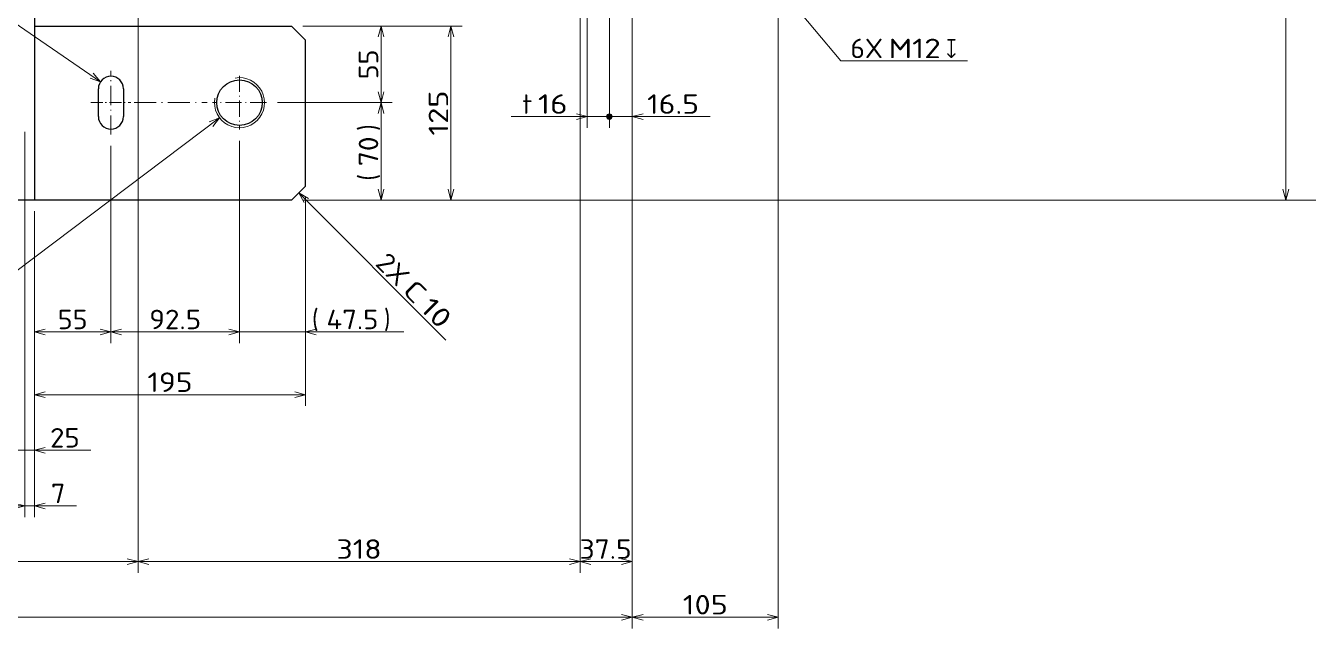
# Model space of a CAD drawing. Extents: x 0 to 1254, y -12 to 833.
# Drawn here: x 419.1 to 649.8, y 336.7 to 445 of the extents above; entities that cross this region are included whole.
import ezdxf
from ezdxf.enums import TextEntityAlignment as Align

# ---------------------------------------------------------------- set-up
doc = ezdxf.new("R2010")
doc.units = 0
doc.linetypes.add('DASHDOT', pattern=[18.5, 12, -3, 0.5, -3])
doc.layers.get('0').update_dxf_attribs({"lineweight": 13})
doc.styles.add('GDT', font='gdt.shx')
doc.styles.get("Standard").update_dxf_attribs({"font": 'isocp.shx'})
doc.dimstyles.get("Standard").update_dxf_attribs({"dimtxt": 2.5, "dimasz": 2.5, "dimexe": 1.25, "dimexo": 0.625, "dimtad": 1, "dimcen": 2.5, "dimadec": 0, "dimazin": 0, "dimtfac": 1, "dimtmove": 0, "dimatfit": 0, "dimfxl": 1, "dimarcsym": 0})

# ---------------------------------------------------------------- blocks, each defined once
blk = doc.blocks.new('*D60')
at = {"color": 214, "lineweight": 13}
for p, q in [((453.99913, 428.487596), (393.692566, 383.020814)), ((393.692566, 383.020814), (364.278337, 383.020814))]:
    blk.add_line(p, q, dxfattribs=at)
blk.add_lwpolyline([(452.768181, 426.911286), (453.99913, 428.487596), (452.144943, 427.737947)], dxfattribs=at)
for s, width, p, p2 in [('M', 1.153179, (366.278336, 383.520814), (370.122267, 383.520814)), ('36', 0.868247, (371.122267, 383.520814), (376.476458, 383.520814)), ('xP2.0↧', 0.84647, (377.47646, 383.520814), (392.007526, 383.520814))]:
    blk.add_text(s, height=3.5, dxfattribs=dict(at, width=width)).set_placement(p, p2, align=Align.FIT)
blk = doc.blocks.new('*D85')
at = {"color": 214, "lineweight": 13}
for p, q in [((510.305984, 504.797101), (565.717346, 438.696626)), ((565.717346, 438.696626), (588.512741, 438.696626))]:
    blk.add_line(p, q, dxfattribs=at)
blk.add_lwpolyline([(511.943741, 503.649171), (510.305984, 504.797101), (511.15036, 502.984086)], dxfattribs=at)
for s, width, p, p2 in [('6X', 0.953544, (567.418381, 439.196626), (573.298569, 439.196626)), ('M12', 0.921945, (574.298584, 439.196626), (583.671692, 439.196626))]:
    blk.add_text(s, height=3.5, dxfattribs=dict(at, width=width)).set_placement(p, p2, align=Align.FIT)
at = {"color": 214, "lineweight": 13, "style": 'GDT', "width": 0.52601}
blk.add_text('x', height=3.5, dxfattribs=at).set_placement((584.671707, 439.196626), (586.512741, 439.196626), align=Align.FIT)
blk = doc.blocks.new('*D98')
at = {"color": 7, "lineweight": 13}
for p, q in [((398.149902, 458.52704), (366.917372, 458.52704)), ((432.60997, 434.966523), (398.149902, 458.52704))]:
    blk.add_line(p, q, dxfattribs=at)
blk.add_lwpolyline([(430.723068, 435.629548), (432.60997, 434.966523), (431.307373, 436.484178)], dxfattribs=at)
for s, width, p, p2 in [('18', 0.868247, (368.917372, 459.02704), (374.271563, 459.02704)), ('X38 長穴', 1.110853, (375.271563, 459.02704), (396.377777, 459.02704))]:
    blk.add_text(s, height=3.5, dxfattribs=dict(at, width=width)).set_placement(p, p2, align=Align.FIT)
blk = doc.blocks.new('*D104')
at = {"color": 7, "lineweight": 13}
for p, q in [((183.217346, 537.941327), (183.217346, 336.696626)), ((528.217346, 537.946626), (528.217346, 336.696626)), ((183.217346, 338.696626), (528.217346, 338.696626))]:
    blk.add_line(p, q, dxfattribs=at)
for points in [[(185.1492, 339.214265), (183.217346, 338.696626), (185.1492, 338.178987)], [(526.285492, 338.178987), (528.217346, 338.696626), (526.285492, 339.214265)]]:
    blk.add_lwpolyline(points, dxfattribs=at)
at = {"color": 7, "lineweight": 13, "width": 0.848056}
blk.add_text('1380', height=3.5, dxfattribs=at).set_placement((350.275656, 339.196626), (361.159037, 339.196626), align=Align.FIT)
blk = doc.blocks.new('*D105')
at = {"color": 7, "lineweight": 13}
for p, q in [((528.217346, 537.946626), (528.217346, 336.696626)), ((554.467346, 496.696626), (554.467346, 336.696626)), ((528.217346, 338.696626), (554.467346, 338.696626))]:
    blk.add_line(p, q, dxfattribs=at)
for points in [[(530.1492, 339.214265), (528.217346, 338.696626), (530.1492, 338.178987)], [(552.535492, 338.178987), (554.467346, 338.696626), (552.535492, 339.214265)]]:
    blk.add_lwpolyline(points, dxfattribs=at)
at = {"color": 7, "lineweight": 13, "width": 0.854608}
blk.add_text('105', height=3.5, dxfattribs=at).set_placement((537.282959, 339.196626), (545.401733, 339.196626), align=Align.FIT)
blk = doc.blocks.new('*D107')
at = {"color": 7, "lineweight": 13}
for p, q in [((194.592346, 497.446626), (647.717346, 497.446626)), ((645.717346, 413.696626), (645.717346, 497.446626)), ((468.967346, 413.696626), (647.717346, 413.696626))]:
    blk.add_line(p, q, dxfattribs=at)
for points in [[(646.234985, 495.514771), (645.717346, 497.446626), (645.199707, 495.514771)], [(645.199707, 415.62848), (645.717346, 413.696626), (646.234985, 415.62848)]]:
    blk.add_lwpolyline(points, dxfattribs=at)
for s, p in [(')', (645.217346, 460.631021)), ('(', (645.217346, 448.934197))]:
    blk.add_text(s, height=3.5, rotation=90.000003, dxfattribs=at).set_placement(p)
at = {"color": 7, "lineweight": 13, "width": 0.854609}
blk.add_text('335', height=3.5, rotation=90, dxfattribs=at).set_placement((645.217346, 451.512231), (645.217346, 459.631021), align=Align.FIT)
blk = doc.blocks.new('*D119')
at = {"color": 7, "lineweight": 13}
for p, q in [((272.092346, 495.446626), (272.092346, 346.696626)), ((439.342346, 495.446626), (439.342346, 346.696626)), ((272.092346, 348.696626), (439.342346, 348.696626))]:
    blk.add_line(p, q, dxfattribs=at)
for points in [[(274.0242, 349.214265), (272.092346, 348.696626), (274.0242, 348.178987)], [(437.410492, 348.178987), (439.342346, 348.696626), (437.410492, 349.214265)]]:
    blk.add_lwpolyline(points, dxfattribs=at)
for s, p in [('(', (349.079919, 349.196626)), (')', (360.776739, 349.196626))]:
    blk.add_text(s, height=3.5, dxfattribs=at).set_placement(p)
at = {"color": 7, "lineweight": 13, "width": 0.86987}
blk.add_text('669', height=3.5, dxfattribs=at).set_placement((351.657953, 349.196626), (359.776739, 349.196626), align=Align.FIT)
blk = doc.blocks.new('*D120')
at = {"color": 7, "lineweight": 13}
for p, q in [((439.342346, 495.446626), (439.342346, 346.696626)), ((518.842346, 495.446626), (518.842346, 346.696626)), ((439.342346, 348.696626), (518.842346, 348.696626))]:
    blk.add_line(p, q, dxfattribs=at)
for points in [[(441.2742, 349.214265), (439.342346, 348.696626), (441.2742, 348.178987)], [(516.910492, 348.178987), (518.842346, 348.696626), (516.910492, 349.214265)]]:
    blk.add_lwpolyline(points, dxfattribs=at)
at = {"color": 7, "lineweight": 13, "width": 0.854609}
blk.add_text('318', height=3.5, dxfattribs=at).set_placement((475.032951, 349.196626), (483.151741, 349.196626), align=Align.FIT)
blk = doc.blocks.new('*D121')
at = {"color": 7, "lineweight": 13}
for p, q in [((528.217346, 537.946626), (528.217346, 346.696626)), ((518.842346, 495.446626), (518.842346, 346.696626)), ((516.746704, 348.696626), (528.217346, 348.696626))]:
    blk.add_line(p, q, dxfattribs=at)
for points in [[(520.7742, 349.214265), (518.842346, 348.696626), (520.7742, 348.178987)], [(526.285492, 348.178987), (528.217346, 348.696626), (526.285492, 349.214265)]]:
    blk.add_lwpolyline(points, dxfattribs=at)
at = {"color": 7, "lineweight": 13, "width": 0.836937}
blk.add_text('37.5', height=3.5, dxfattribs=at).set_placement((518.746719, 349.196626), (528.092514, 349.196626), align=Align.FIT)
blk = doc.blocks.new('*D143')
at = {"color": 7, "lineweight": 13}
for p, q in [((528.217346, 537.946626), (528.217346, 426.696626)), ((524.092346, 518.321626), (524.092346, 426.696626)), ((519.092346, 428.696626), (523.592346, 428.696626)), ((524.592346, 428.696626), (542.218674, 428.696626))]:
    blk.add_line(p, q, dxfattribs=at)
at = {"color": 7, "lineweight": 13, "const_width": 0.5}
for points in [[(524.342346, 428.696626, 1), (523.842346, 428.696626)], [(523.842346, 428.696626, 1), (524.342346, 428.696626)]]:
    blk.add_lwpolyline(points, format="xyb", dxfattribs=at)
at = {"color": 7, "lineweight": 13}
blk.add_lwpolyline([(530.1492, 429.214265), (528.217346, 428.696626), (530.1492, 428.178987)], dxfattribs=at)
blk.add_circle((524.092346, 428.696626), 0.5, dxfattribs=at)
at = {"color": 7, "lineweight": 13, "width": 0.836937}
blk.add_text('16.5', height=3.5, dxfattribs=at).set_placement((530.872879, 429.196626), (540.218674, 429.196626), align=Align.FIT)
blk = doc.blocks.new('*D144')
at = {"color": 7, "lineweight": 13}
for p, q in [((520.092346, 518.071626), (520.092346, 426.696626)), ((524.092346, 518.071626), (524.092346, 426.696626)), ((506.420517, 428.696626), (523.592346, 428.696626)), ((524.592346, 428.696626), (529.092346, 428.696626))]:
    blk.add_line(p, q, dxfattribs=at)
blk.add_lwpolyline([(518.160492, 428.178987), (520.092346, 428.696626), (518.160492, 429.214265)], dxfattribs=at)
at = {"color": 7, "lineweight": 13, "const_width": 0.5}
for points in [[(524.342346, 428.696626, 1), (523.842346, 428.696626)], [(523.842346, 428.696626, 1), (524.342346, 428.696626)]]:
    blk.add_lwpolyline(points, format="xyb", dxfattribs=at)
at = {"color": 7, "lineweight": 13}
blk.add_circle((524.092346, 428.696626), 0.5, dxfattribs=at)
for s, width, p, p2 in [('t', 1.09248, (508.420517, 429.196626), (510.241318, 429.196626)), ('16', 0.868247, (511.241333, 429.196626), (516.59552, 429.196626))]:
    blk.add_text(s, height=3.5, dxfattribs=dict(at, width=width)).set_placement(p, p2, align=Align.FIT)
blk = doc.blocks.new('*D159')
at = {"color": 7, "lineweight": 13}
for p, q in [((468.967346, 444.946626), (497.605164, 444.946626)), ((495.605164, 413.696626), (495.605164, 444.946626)), ((468.967346, 413.696626), (497.605164, 413.696626))]:
    blk.add_line(p, q, dxfattribs=at)
for points in [[(496.122803, 443.014771), (495.605164, 444.946626), (495.087524, 443.014771)], [(495.087524, 415.62848), (495.605164, 413.696626), (496.122803, 415.62848)]]:
    blk.add_lwpolyline(points, dxfattribs=at)
at = {"color": 7, "lineweight": 13, "width": 0.854608}
blk.add_text('125', height=3.5, rotation=90, dxfattribs=at).set_placement((495.105164, 425.262239), (495.105164, 433.381013), align=Align.FIT)
blk = doc.blocks.new('*D160')
at = {"color": 7, "lineweight": 13}
for p, q in [((469.467346, 414.196626), (469.467346, 376.696626)), ((420.717346, 411.696626), (420.717346, 376.696626)), ((420.717346, 378.696626), (469.467346, 378.696626))]:
    blk.add_line(p, q, dxfattribs=at)
for points in [[(422.6492, 379.214265), (420.717346, 378.696626), (422.6492, 378.178987)], [(467.535492, 378.178987), (469.467346, 378.696626), (467.535492, 379.214265)]]:
    blk.add_lwpolyline(points, dxfattribs=at)
at = {"color": 7, "lineweight": 13, "width": 0.854609}
blk.add_text('195', height=3.5, dxfattribs=at).set_placement((441.032951, 379.196626), (449.151741, 379.196626), align=Align.FIT)
blk = doc.blocks.new('*D163')
at = {"color": 7, "lineweight": 13}
for p, q in [((464.436348, 431.196626), (485.033875, 431.196626)), ((483.033875, 413.696626), (483.033875, 431.196626)), ((468.967346, 413.696626), (485.033875, 413.696626))]:
    blk.add_line(p, q, dxfattribs=at)
for points in [[(483.551514, 429.264771), (483.033875, 431.196626), (482.516235, 429.264771)], [(482.516235, 415.62848), (483.033875, 413.696626), (483.551514, 415.62848)]]:
    blk.add_lwpolyline(points, dxfattribs=at)
for s, p in [(')', (482.533875, 426.123719)), ('(', (482.533875, 417.191499))]:
    blk.add_text(s, height=3.5, rotation=90.000003, dxfattribs=at).set_placement(p)
at = {"color": 7, "lineweight": 13, "width": 0.868247}
blk.add_text('70', height=3.5, rotation=90, dxfattribs=at).set_placement((482.533875, 419.769532), (482.533875, 425.123719), align=Align.FIT)
blk = doc.blocks.new('*D164')
at = {"color": 7, "lineweight": 13}
for p, q in [((468.967346, 444.946626), (485.033875, 444.946626)), ((483.033875, 431.196626), (483.033875, 444.946626)), ((464.436348, 431.196626), (485.033875, 431.196626))]:
    blk.add_line(p, q, dxfattribs=at)
for points in [[(483.551514, 443.014771), (483.033875, 444.946626), (482.516235, 443.014771)], [(482.516235, 433.12848), (483.033875, 431.196626), (483.551514, 433.12848)]]:
    blk.add_lwpolyline(points, dxfattribs=at)
at = {"color": 7, "lineweight": 13, "width": 0.868247}
blk.add_text('55', height=3.5, rotation=90, dxfattribs=at).set_placement((482.533875, 435.394532), (482.533875, 440.748719), align=Align.FIT)
blk = doc.blocks.new('*D167')
at = {"color": 7, "lineweight": 13}
for p, q in [((457.592346, 424.352632), (457.592346, 387.972291)), ((434.467346, 423.458711), (434.467346, 387.972291)), ((434.467346, 389.972291), (457.592346, 389.972291))]:
    blk.add_line(p, q, dxfattribs=at)
for points in [[(436.3992, 390.48993), (434.467346, 389.972291), (436.3992, 389.454652)], [(455.660492, 389.454652), (457.592346, 389.972291), (455.660492, 390.48993)]]:
    blk.add_lwpolyline(points, dxfattribs=at)
at = {"color": 7, "lineweight": 13, "width": 0.836938}
blk.add_text('92.5', height=3.5, dxfattribs=at).set_placement((441.356941, 390.472291), (450.702751, 390.472291), align=Align.FIT)
blk = doc.blocks.new('*D168')
at = {"color": 7, "lineweight": 13}
for p, q in [((457.592346, 424.352632), (457.592346, 387.972291)), ((469.467346, 414.196626), (469.467346, 387.972291)), ((452.592346, 389.972291), (487.14119, 389.972291))]:
    blk.add_line(p, q, dxfattribs=at)
for points in [[(455.660492, 389.454652), (457.592346, 389.972291), (455.660492, 390.48993)], [(471.3992, 390.48993), (469.467346, 389.972291), (471.3992, 389.454652)]]:
    blk.add_lwpolyline(points, dxfattribs=at)
for s, p in [('(', (470.639313, 390.472291)), (')', (483.563156, 390.472291))]:
    blk.add_text(s, height=3.5, dxfattribs=at).set_placement(p)
at = {"color": 7, "lineweight": 13, "width": 0.836938}
blk.add_text('47.5', height=3.5, dxfattribs=at).set_placement((473.217346, 390.472291), (482.563156, 390.472291), align=Align.FIT)
blk = doc.blocks.new('*D169')
at = {"color": 7, "lineweight": 13}
for p, q in [((434.467346, 423.458711), (434.467346, 387.972291)), ((420.717346, 411.696626), (420.717346, 387.972291)), ((420.717346, 389.972291), (434.467346, 389.972291))]:
    blk.add_line(p, q, dxfattribs=at)
for points in [[(422.6492, 390.48993), (420.717346, 389.972291), (422.6492, 389.454652)], [(432.535492, 389.454652), (434.467346, 389.972291), (432.535492, 390.48993)]]:
    blk.add_lwpolyline(points, dxfattribs=at)
at = {"color": 7, "lineweight": 13, "width": 0.868247}
blk.add_text('55', height=3.5, dxfattribs=at).set_placement((424.915253, 390.472291), (430.26944, 390.472291), align=Align.FIT)
blk = doc.blocks.new('*D178')
at = {"color": 7, "lineweight": 13}
for p, q in [((500.717346, 731.196626), (657.717346, 731.196626)), ((655.717346, 413.696626), (655.717346, 731.196626)), ((468.967346, 413.696626), (657.717346, 413.696626))]:
    blk.add_line(p, q, dxfattribs=at)
for points in [[(656.234985, 729.264771), (655.717346, 731.196626), (655.199707, 729.264771)], [(655.199707, 415.62848), (655.717346, 413.696626), (656.234985, 415.62848)]]:
    blk.add_lwpolyline(points, dxfattribs=at)
at = {"color": 7, "lineweight": 13, "width": 0.848056}
blk.add_text('1270', height=3.5, rotation=90, dxfattribs=at).set_placement((655.217346, 567.004935), (655.217346, 577.888316), align=Align.FIT)
blk = doc.blocks.new('*D257')
at = {"color": 7, "lineweight": 13}
for p, q in [((418.967346, 425.946626), (418.967346, 356.696626)), ((420.717346, 411.696626), (420.717346, 356.696626)), ((413.967346, 358.696626), (428.28109, 358.696626))]:
    blk.add_line(p, q, dxfattribs=at)
for points in [[(417.035496, 358.178987), (418.967346, 358.696626), (417.035496, 359.214265)], [(422.6492, 359.214265), (420.717346, 358.696626), (422.6492, 358.178987)]]:
    blk.add_lwpolyline(points, dxfattribs=at)
at = {"color": 7, "lineweight": 13, "width": 0.913976}
blk.add_text('7', height=3.5, dxfattribs=at).set_placement((423.691498, 359.196626), (426.281097, 359.196626), align=Align.FIT)
blk = doc.blocks.new('*D259')
at = {"color": 7, "lineweight": 13}
for p, q in [((414.467346, 427.921632), (414.467346, 366.696626)), ((420.717346, 411.696626), (420.717346, 366.696626)), ((414.967346, 368.696626), (430.877472, 368.696626))]:
    blk.add_line(p, q, dxfattribs=at)
at = {"color": 7, "lineweight": 13, "const_width": 0.5}
for points in [[(414.717346, 368.696626, 1), (414.217346, 368.696626)], [(414.217346, 368.696626, 1), (414.717346, 368.696626)]]:
    blk.add_lwpolyline(points, format="xyb", dxfattribs=at)
at = {"color": 7, "lineweight": 13}
blk.add_lwpolyline([(422.6492, 369.214265), (420.717346, 368.696626), (422.6492, 368.178987)], dxfattribs=at)
blk.add_circle((414.467346, 368.696626), 0.5, dxfattribs=at)
at = {"color": 7, "lineweight": 13, "width": 0.868247}
blk.add_text('25', height=3.5, dxfattribs=at).set_placement((423.523285, 369.196626), (428.877472, 369.196626), align=Align.FIT)

msp = doc.modelspace()

# ---------------------------------------------------------------- linework, layer by layer
at = {"color": 7, "lineweight": 25}
for p, q in [((420.7173, 494.9465), (420.7173, 413.6966)), ((420.7173, 444.9466), (466.9673, 444.9466)), ((466.9673, 444.9466), (469.4673, 442.4466)), ((469.4673, 416.1966), (469.4673, 442.4466)), ((432.2173, 428.6966), (432.2173, 433.6966)), ((436.7173, 433.6966), (436.7173, 428.6966)), ((469.4673, 416.1966), (466.9673, 413.6966)), ((420.7173, 413.6966), (408.2173, 413.6966)), ((466.9673, 413.6966), (420.7173, 413.6966))]:
    msp.add_line(p, q, dxfattribs=at)
at = {"color": 7, "linetype": 'DASHDOT', "lineweight": 13, "ltscale": 0.286896}
msp.add_line((434.4673, 425.4587), (434.4673, 436.9345), dxfattribs=at)
at = {"color": 7, "linetype": 'DASHDOT', "lineweight": 13, "ltscale": 0.2422}
for p, q in [((457.5923, 436.0406), (457.5923, 426.3526)), ((462.4363, 431.1966), (452.7483, 431.1966))]:
    msp.add_line(p, q, dxfattribs=at)
at = {"color": 7, "linetype": 'DASHDOT', "lineweight": 13, "ltscale": 0.18}
msp.add_line((430.8673, 431.1966), (438.0673, 431.1966), dxfattribs=at)
at = {"color": 7, "linetype": 'DASHDOT', "lineweight": 13, "ltscale": 0.328616}
msp.add_line((438.6551, 431.1966), (451.7997, 431.1966), dxfattribs=at)
at = {"color": 7, "lineweight": 13}
msp.add_line((468.2375, 414.9668), (494.6738, 388.5305), dxfattribs=at)
msp.add_lwpolyline([(469.9696, 413.9668), (468.2375, 414.9668), (469.2375, 413.2348)], dxfattribs=at)
at = {"color": 7, "lineweight": 25}
msp.add_circle((457.5923, 431.1966), 4.094, dxfattribs=at)
for centre, start, end in [((434.4673, 433.6966), 0, 180), ((434.4673, 428.6966), 180, 0)]:
    msp.add_arc(centre, 2.25, start, end, dxfattribs=at)
at = {"color": 7, "lineweight": 13}
msp.add_arc((457.5923, 431.1966), 4.5, 169.999993, 100.000014, dxfattribs=at)

# ---------------------------------------------------------------- texts
for s, width, p, p2 in [('2X', 0.953546, (481.8231, 402.0884), (485.981, 397.9305)), ('C', 1.14643, (486.6881, 397.2234), (489.1201, 394.7914)), ('10', 0.868246, (489.8272, 394.0843), (493.6132, 390.2983))]:
    msp.add_text(s, height=3.5, rotation=315, dxfattribs=dict(at, width=width)).set_placement(p, p2, align=Align.FIT)

# ---------------------------------------------------------------- dimensions: what is measured, and where the dimension line sits
at = {"lineweight": 0}
for base, p1, p2, angle, picture, middle, dimtype in [((655.7173, 413.6966), (498.7173, 731.1966), (466.9673, 413.6966), 270, '*D178', (655.7173, 572.4466), 160), ((183.2173, 338.6966), (528.2173, 539.9466), (183.2173, 539.9413), 180, '*D104', (355.7173, 338.6966), 160), ((518.8423, 348.6966), (528.2173, 539.9466), (518.8423, 497.4466), 180, '*D121', (523.4196, 348.6966), 160), ((528.2173, 338.6966), (554.4673, 498.6966), (528.2173, 539.9466), 180, '*D105', (541.3423, 338.6966), 160), ((439.3423, 348.6966), (518.8423, 497.4466), (439.3423, 497.4466), 180, '*D120', (479.0923, 348.6966), 161), ((483.0339, 431.1966), (466.9673, 444.9466), (462.4363, 431.1966), 270, '*D164', (483.0339, 438.0716), 160), ((495.6052, 413.6966), (466.9673, 444.9466), (466.9673, 413.6966), 270, '*D159', (495.6052, 429.3216), 161), ((414.4673, 368.6966), (420.7173, 413.6966), (414.4673, 429.9216), 180, '*D259', (426.2004, 368.6966), 160), ((418.9673, 358.6966), (420.7173, 413.6966), (418.9673, 427.9466), 180, '*D257', (424.9863, 358.6966), 160)]:
    dim = msp.add_linear_dim(base=base, p1=p1, p2=p2, angle=angle, dimstyle='STANDARD', override={"dimlfac": 4}, dxfattribs=at)
    dim.commit()
    dim.dimension.update_dxf_attribs({"geometry": picture, "text_midpoint": middle, "dimtype": dimtype})
for base, p1, p2, picture, middle in [((528.2173, 428.6966), (524.0923, 520.3216), (528.2173, 539.9466), '*D143', (535.5458, 428.6966)), ((434.4673, 389.9723), (420.7173, 413.6966), (434.4673, 425.4587), '*D169', (427.5923, 389.9723)), ((457.5923, 389.9723), (434.4673, 425.4587), (457.5923, 426.3526), '*D167', (446.0298, 389.9723)), ((469.4673, 378.6966), (420.7173, 413.6966), (469.4673, 416.1966), '*D160', (445.0923, 378.6966))]:
    dim = msp.add_linear_dim(base=base, p1=p1, p2=p2, dimstyle='STANDARD', override={"dimlfac": 4}, dxfattribs=at)
    dim.commit()
    dim.dimension.update_dxf_attribs({"geometry": picture, "text_midpoint": middle, "dimtype": 160})
for base, p1, p2, angle, text, picture, middle, dimtype in [((524.0923, 428.6966), (520.0923, 520.0716), (524.0923, 520.0716), 0, 't<>', '*D144', (512.508, 428.6966), 161), ((645.7173, 497.4466), (466.9673, 413.6966), (192.5923, 497.4466), 90, '(<>)', '*D107', (645.7173, 455.5716), 160), ((272.0923, 348.6966), (439.3423, 497.4466), (272.0923, 497.4466), 180, '(<>)', '*D119', (355.7173, 348.6966), 161), ((483.0339, 413.6966), (462.4363, 431.1966), (466.9673, 413.6966), 270, '(<>)', '*D163', (483.0339, 422.4466), 160), ((457.5923, 389.9723), (469.4673, 416.1966), (457.5923, 426.3526), 180, '(<>)', '*D168', (477.8903, 389.9723), 160)]:
    dim = msp.add_linear_dim(base=base, p1=p1, p2=p2, angle=angle, text=text, dimstyle='STANDARD', override={"dimlfac": 4}, dxfattribs=at)
    dim.commit()
    dim.dimension.update_dxf_attribs({"geometry": picture, "text_midpoint": middle, "dimtype": dimtype})
for p1, p2, text, picture, middle in [((508.3787, 507.0962), (510.306, 504.7971), '6XM12<DEPTH>', '*D85', (569.2518, 434.4803)), ((436.3247, 432.4267), (432.61, 434.9665), '<>X38 長穴', '*D98', (386.5375, 466.4665)), ((461.1856, 433.9056), (453.9991, 428.4876), 'M<>xP2.0↧', '*D60', (385.4974, 376.8423))]:
    dim = msp.add_diameter_dim_2p(p1=p1, p2=p2, text=text, dimstyle='STANDARD', override={"dimlfac": 4}, dxfattribs=at)
    dim.commit()
    dim.dimension.update_dxf_attribs({"geometry": picture, "text_midpoint": middle, "dimtype": 163})

doc.saveas('drawing.dxf')
